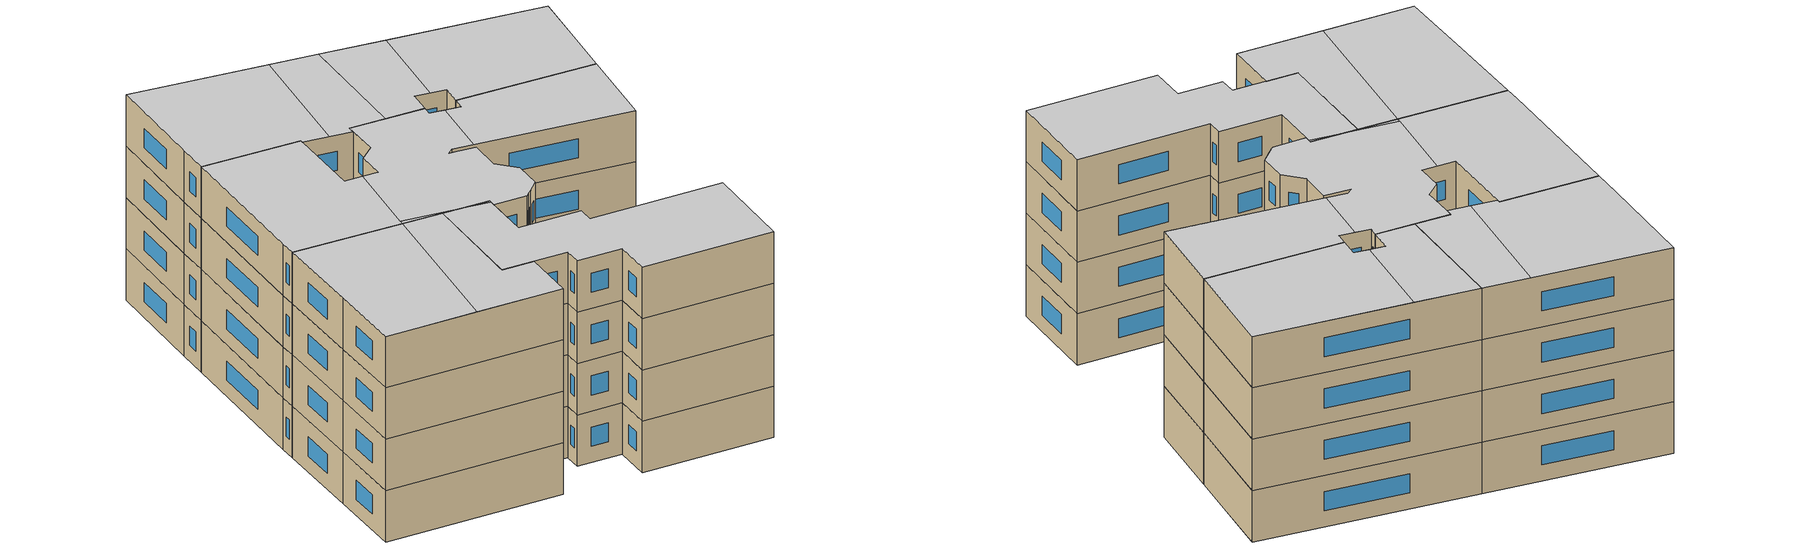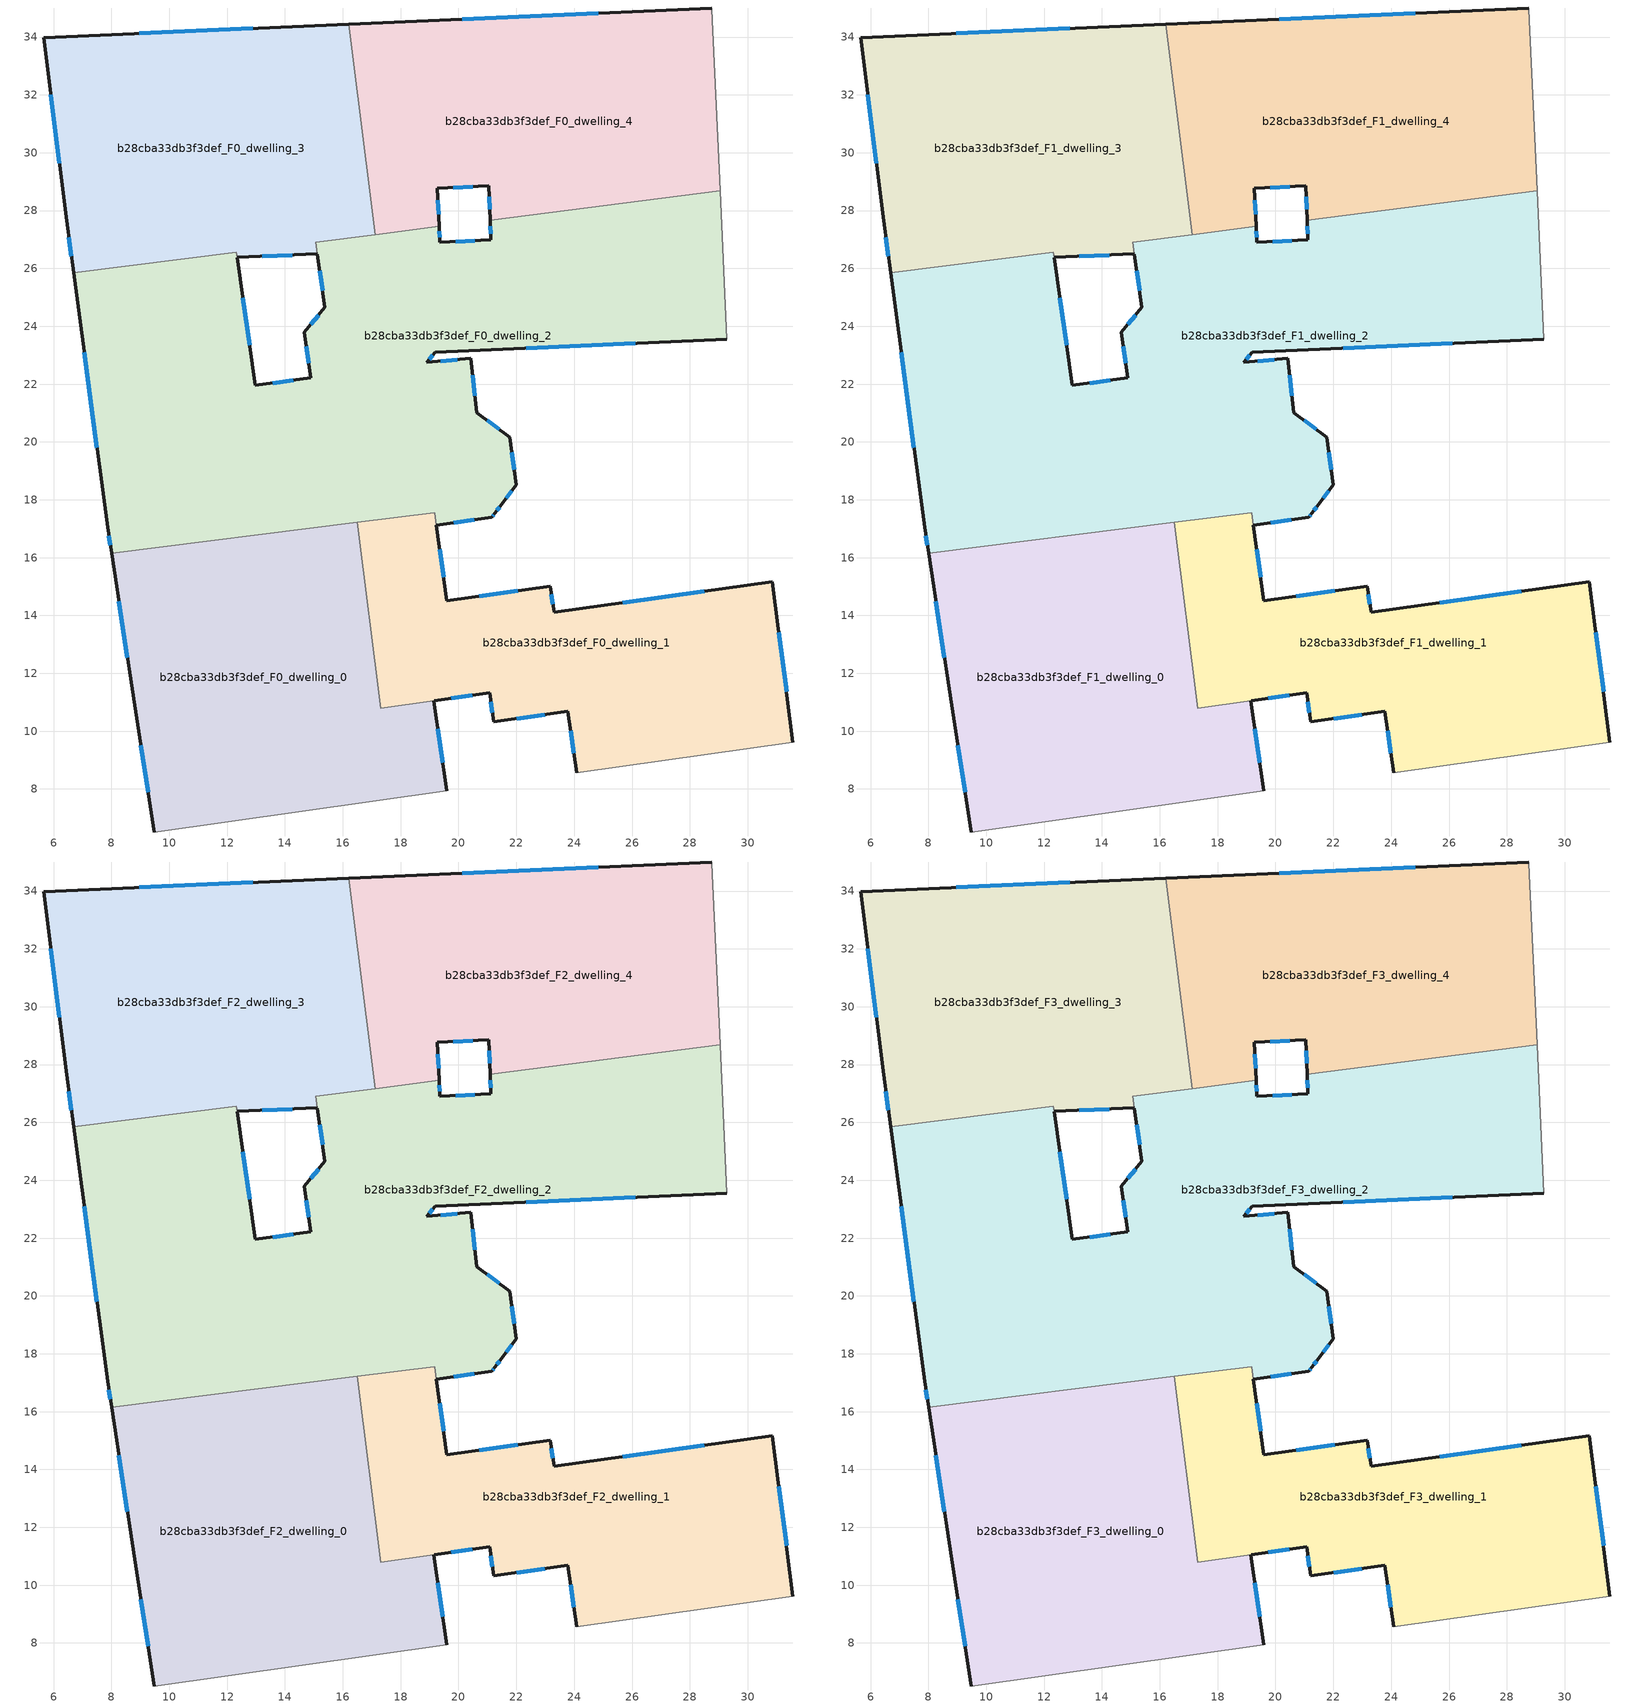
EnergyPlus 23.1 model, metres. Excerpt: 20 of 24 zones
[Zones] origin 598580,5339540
b28cba33db3f3def_F0_dwelling_0
 floor ground (EU_floor_Construction): 16.5,17.22 17.31,10.79 19.15,11.05 19.59,7.94 9.48,6.51 8.81,10.89 8.01,16.14 z0
 wall outside (EU_wall_Construction): 8.01,16.14 8.81,10.89 9.48,6.51 / 19.59,7.94 19.15,11.05 z0:3
 wall adiabatic (EU_wall_Construction): 9.48,6.51 19.59,7.94 z0:3
 wall to b28cba33db3f3def_F0_dwelling_1 (EU_wall_Construction): 19.15,11.05 17.31,10.79 16.5,17.22 z0:3
 wall to b28cba33db3f3def_F0_dwelling_2 (EU_wall_Construction): 16.5,17.22 8.01,16.14 z0:3
 window (EU_Window_Construction): 9.02,9.52 9.27,7.89 / 8.26,14.5 8.55,12.54 / 19.45,8.91 19.29,10.08 z0.94:2.06
b28cba33db3f3def_F0_dwelling_1
 floor ground (EU_floor_Construction): 30.86,15.16 31.56,9.62 24.08,8.57 23.79,10.68 21.21,10.32 21.07,11.32 17.31,10.79 16.5,17.22 19.17,17.55 19.6,14.51 23.17,15.01 23.31,14.1 z0
 wall outside (EU_wall_Construction): 19.16,11.05 21.07,11.32 21.21,10.32 23.79,10.68 24.08,8.57 / 31.56,9.62 30.86,15.16 23.31,14.1 23.17,15.01 19.6,14.51 19.24,17.12 z0:3
 wall adiabatic (EU_wall_Construction): 24.08,8.57 31.56,9.62 z0:3
 wall to b28cba33db3f3def_F0_dwelling_2 (EU_wall_Construction): 19.23,17.12 19.18,17.55 / 19.17,17.55 16.5,17.22 z0:3
 window (EU_Window_Construction): 23.88,10.02 23.99,9.23 / 22.02,10.43 22.98,10.57 / 21.12,11.01 21.17,10.63 / 19.76,11.14 20.47,11.24 / 19.49,15.33 19.35,16.3 / 22.05,14.85 20.72,14.67 / 23.26,14.39 23.21,14.73 / 28.49,14.83 25.67,14.44 / 31.34,11.36 31.08,13.43 z0.94:2.06
b28cba33db3f3def_F0_dwelling_2
 floor ground (EU_floor_Construction): 29.04,28.68 29.27,23.54 19.19,23.11 18.91,22.75 20.42,22.89 20.64,21.01 21.77,20.17 22,18.52 21.49,17.85 21.25,17.53 21.15,17.39 19.24,17.12 19.18,17.55 8.01,16.14 7.87,17.04 6.69,25.86 12.31,26.57 12.34,26.38 12.97,21.95 14.89,22.22 14.67,23.8 15.38,24.65 15.06,26.91 19.33,27.45 19.35,26.9 21.12,26.98 21.09,27.67 z0
 wall outside (EU_wall_Construction): 6.69,25.86 7.87,17.04 8.01,16.14 / 15.12,26.49 15.38,24.65 14.67,23.8 14.89,22.22 12.97,21.95 12.35,26.38 / 21.09,27.67 21.12,26.98 19.35,26.9 19.33,27.45 / 19.24,17.12 21.15,17.39 21.25,17.53 21.49,17.85 22,18.52 21.77,20.17 20.64,21.01 20.42,22.89 18.91,22.75 19.19,23.11 29.27,23.54 z0:3
 wall to b28cba33db3f3def_F0_dwelling_3 (EU_wall_Construction): 12.34,26.38 12.32,26.57 / 15.06,26.91 15.12,26.5 / 12.31,26.57 6.69,25.86 / 17.12,27.17 15.07,26.91 z0:3
 wall to b28cba33db3f3def_F0_dwelling_4 (EU_wall_Construction): 29.04,28.68 21.09,27.67 / 19.33,27.45 17.12,27.17 z0:3
 wall adiabatic (EU_wall_Construction): 29.27,23.54 29.04,28.68 z0:3
 window (EU_Window_Construction): 7.91,16.76 7.96,16.43 / 7.06,23.09 7.5,19.81 / 12.78,23.34 12.54,24.99 / 14.29,22.14 13.57,22.04 / 14.74,23.31 14.82,22.72 / 15.16,24.39 14.89,24.07 / 15.2,25.92 15.3,25.23 / 19.35,27.07 19.34,27.28 / 20.57,26.96 19.91,26.93 / 21.1,27.46 21.11,27.2 / 22.35,23.25 26.11,23.41 / 19,22.87 19.1,23 / 19.95,22.85 19.38,22.8 / 20.57,21.6 20.49,22.3 / 21.42,20.43 20.99,20.75 / 21.93,19.03 21.84,19.65 / 21.65,18.06 21.84,18.31 / 21.33,17.63 21.42,17.75 / 21.18,17.44 21.22,17.49 / 19.84,17.21 20.55,17.31 z0.94:2.06
b28cba33db3f3def_F0_dwelling_3
 floor ground (EU_floor_Construction): 16.2,34.45 17.12,27.17 15.06,26.91 15.12,26.5 12.34,26.38 12.32,26.57 6.69,25.86 6.45,27.65 5.65,33.98 z0
 wall outside (EU_wall_Construction): 16.2,34.45 5.65,33.98 6.45,27.65 6.69,25.86 / 12.34,26.38 15.12,26.5 z0:3
 wall to b28cba33db3f3def_F0_dwelling_4 (EU_wall_Construction): 17.12,27.17 16.2,34.45 z0:3
 window (EU_Window_Construction): 6.53,27.09 6.62,26.42 / 5.9,32 6.2,29.63 / 12.89,34.3 8.96,34.13 / 13.22,26.42 14.25,26.46 z0.94:2.06
b28cba33db3f3def_F0_dwelling_4
 floor ground (EU_floor_Construction): 28.76,35 28.76,34.96 29.04,28.68 21.09,27.67 21.04,28.85 19.27,28.77 19.33,27.45 17.12,27.17 16.2,34.45 z0
 wall outside (EU_wall_Construction): 19.33,27.45 19.27,28.77 21.04,28.85 21.09,27.67 / 28.76,35 16.2,34.45 z0:3
 wall adiabatic (EU_wall_Construction): 29.04,28.68 28.76,34.96 28.76,35 z0:3
 window (EU_Window_Construction): 21.06,28.48 21.08,28.04 / 19.83,28.8 20.49,28.83 / 19.31,27.86 19.29,28.36 / 24.82,34.83 20.14,34.62 z0.94:2.06
b28cba33db3f3def_F1_dwelling_0
 floor to b28cba33db3f3def_F0_dwelling_0 (EU_floor_Construction): 16.5,17.22 17.31,10.79 19.15,11.05 19.59,7.94 9.48,6.51 8.81,10.89 8.01,16.14 z3
 wall outside (EU_wall_Construction): 8.01,16.14 8.81,10.89 9.48,6.51 / 19.59,7.94 19.15,11.05 z3:6
 wall adiabatic (EU_wall_Construction): 9.48,6.51 19.59,7.94 z3:6
 wall to b28cba33db3f3def_F1_dwelling_1 (EU_wall_Construction): 19.15,11.05 17.31,10.79 16.5,17.22 z3:6
 wall to b28cba33db3f3def_F1_dwelling_2 (EU_wall_Construction): 16.5,17.22 8.01,16.14 z3:6
 window (EU_Window_Construction): 9.02,9.52 9.27,7.89 / 8.26,14.5 8.55,12.54 / 19.45,8.91 19.29,10.08 z3.94:5.06
b28cba33db3f3def_F1_dwelling_1
 floor to b28cba33db3f3def_F0_dwelling_1 (EU_floor_Construction): 30.86,15.16 31.56,9.62 24.08,8.57 23.79,10.68 21.21,10.32 21.07,11.32 17.31,10.79 16.5,17.22 19.18,17.55 19.6,14.51 23.17,15.01 23.31,14.1 z3
 wall outside (EU_wall_Construction): 19.16,11.05 21.07,11.32 21.21,10.32 23.79,10.68 24.08,8.57 / 31.56,9.62 30.86,15.16 23.31,14.1 23.17,15.01 19.6,14.51 19.24,17.12 z3:6
 wall adiabatic (EU_wall_Construction): 24.08,8.57 31.56,9.62 z3:6
 wall to b28cba33db3f3def_F1_dwelling_2 (EU_wall_Construction): 19.23,17.12 19.18,17.55 / 19.17,17.55 16.5,17.22 z3:6
 window (EU_Window_Construction): 23.88,10.02 23.99,9.23 / 22.02,10.43 22.98,10.57 / 21.12,11.01 21.17,10.63 / 19.76,11.14 20.47,11.24 / 19.49,15.33 19.35,16.3 / 22.05,14.85 20.72,14.67 / 23.26,14.39 23.21,14.73 / 28.49,14.83 25.67,14.44 / 31.34,11.36 31.08,13.43 z3.94:5.06
b28cba33db3f3def_F1_dwelling_2
 floor to b28cba33db3f3def_F0_dwelling_2 (EU_floor_Construction): 29.04,28.68 29.27,23.54 19.19,23.11 18.91,22.75 20.42,22.89 20.64,21.01 21.77,20.17 22,18.52 21.49,17.85 21.25,17.53 21.15,17.39 19.24,17.12 19.18,17.55 8.01,16.14 7.87,17.04 6.69,25.86 12.31,26.57 12.34,26.38 12.97,21.95 14.89,22.22 14.67,23.8 15.38,24.65 15.06,26.91 19.33,27.45 19.35,26.9 21.12,26.98 21.09,27.67 z3
 wall outside (EU_wall_Construction): 6.69,25.86 7.87,17.04 8.01,16.14 / 15.12,26.49 15.38,24.65 14.67,23.8 14.89,22.22 12.97,21.95 12.35,26.38 / 21.09,27.67 21.12,26.98 19.35,26.9 19.33,27.45 / 19.24,17.12 21.15,17.39 21.25,17.53 21.49,17.85 22,18.52 21.77,20.17 20.64,21.01 20.42,22.89 18.91,22.75 19.19,23.11 29.27,23.54 z3:6
 wall to b28cba33db3f3def_F1_dwelling_3 (EU_wall_Construction): 12.34,26.38 12.32,26.57 / 15.06,26.91 15.12,26.5 / 12.31,26.57 6.69,25.86 / 17.12,27.17 15.07,26.91 z3:6
 wall to b28cba33db3f3def_F1_dwelling_4 (EU_wall_Construction): 29.04,28.68 21.09,27.67 / 19.33,27.45 17.12,27.17 z3:6
 wall adiabatic (EU_wall_Construction): 29.27,23.54 29.04,28.68 z3:6
 window (EU_Window_Construction): 7.91,16.76 7.96,16.43 / 7.06,23.09 7.5,19.81 / 12.78,23.34 12.54,24.99 / 14.29,22.14 13.57,22.04 / 14.74,23.31 14.82,22.72 / 15.16,24.39 14.89,24.07 / 15.2,25.92 15.3,25.23 / 19.35,27.07 19.34,27.28 / 20.57,26.96 19.91,26.93 / 21.1,27.46 21.11,27.2 / 22.35,23.25 26.11,23.41 / 19,22.87 19.1,23 / 19.95,22.85 19.38,22.8 / 20.57,21.6 20.49,22.3 / 21.42,20.43 20.99,20.75 / 21.93,19.03 21.84,19.65 / 21.65,18.06 21.84,18.31 / 21.33,17.63 21.42,17.75 / 21.18,17.44 21.22,17.49 / 19.84,17.21 20.55,17.31 z3.94:5.06
b28cba33db3f3def_F1_dwelling_3
 floor to b28cba33db3f3def_F0_dwelling_3 (EU_floor_Construction): 16.2,34.45 17.12,27.17 15.06,26.91 15.12,26.5 12.34,26.38 12.32,26.57 6.69,25.86 6.45,27.65 5.65,33.98 z3
 wall outside (EU_wall_Construction): 16.2,34.45 5.65,33.98 6.45,27.65 6.69,25.86 / 12.34,26.38 15.12,26.5 z3:6
 wall to b28cba33db3f3def_F1_dwelling_4 (EU_wall_Construction): 17.12,27.17 16.2,34.45 z3:6
 window (EU_Window_Construction): 6.53,27.09 6.62,26.42 / 5.9,32 6.2,29.63 / 12.89,34.3 8.96,34.13 / 13.22,26.42 14.25,26.46 z3.94:5.06
b28cba33db3f3def_F1_dwelling_4
 floor to b28cba33db3f3def_F0_dwelling_4 (EU_floor_Construction): 28.76,35 28.76,34.96 29.04,28.68 21.09,27.67 21.04,28.85 19.27,28.77 19.33,27.45 17.12,27.17 16.2,34.45 z3
 wall outside (EU_wall_Construction): 19.33,27.45 19.27,28.77 21.04,28.85 21.09,27.67 / 28.76,35 16.2,34.45 z3:6
 wall adiabatic (EU_wall_Construction): 29.04,28.68 28.76,34.96 28.76,35 z3:6
 window (EU_Window_Construction): 21.06,28.48 21.08,28.04 / 19.83,28.8 20.49,28.83 / 19.31,27.86 19.29,28.36 / 24.82,34.83 20.14,34.62 z3.94:5.06
b28cba33db3f3def_F2_dwelling_0
 floor to b28cba33db3f3def_F1_dwelling_0 (EU_floor_Construction): 16.5,17.22 17.31,10.79 19.15,11.05 19.59,7.94 9.48,6.51 8.81,10.89 8.01,16.14 z6
 wall outside (EU_wall_Construction): 8.01,16.14 8.81,10.89 9.48,6.51 / 19.59,7.94 19.15,11.05 z6:9
 wall adiabatic (EU_wall_Construction): 9.48,6.51 19.59,7.94 z6:9
 wall to b28cba33db3f3def_F2_dwelling_1 (EU_wall_Construction): 19.15,11.05 17.31,10.79 16.5,17.22 z6:9
 wall to b28cba33db3f3def_F2_dwelling_2 (EU_wall_Construction): 16.5,17.22 8.01,16.14 z6:9
 window (EU_Window_Construction): 9.02,9.52 9.27,7.89 / 8.26,14.5 8.55,12.54 / 19.45,8.91 19.29,10.08 z6.94:8.06
b28cba33db3f3def_F2_dwelling_1
 floor to b28cba33db3f3def_F1_dwelling_1 (EU_floor_Construction): 30.86,15.16 31.56,9.62 24.08,8.57 23.79,10.68 21.21,10.32 21.07,11.32 17.31,10.79 16.5,17.22 19.18,17.55 19.6,14.51 23.17,15.01 23.31,14.1 z6
 wall outside (EU_wall_Construction): 19.16,11.05 21.07,11.32 21.21,10.32 23.79,10.68 24.08,8.57 / 31.56,9.62 30.86,15.16 23.31,14.1 23.17,15.01 19.6,14.51 19.24,17.12 z6:9
 wall adiabatic (EU_wall_Construction): 24.08,8.57 31.56,9.62 z6:9
 wall to b28cba33db3f3def_F2_dwelling_2 (EU_wall_Construction): 19.23,17.12 19.18,17.55 / 19.17,17.55 16.5,17.22 z6:9
 window (EU_Window_Construction): 23.88,10.02 23.99,9.23 / 22.02,10.43 22.98,10.57 / 21.12,11.01 21.17,10.63 / 19.76,11.14 20.47,11.24 / 19.49,15.33 19.35,16.3 / 22.05,14.85 20.72,14.67 / 23.26,14.39 23.21,14.73 / 28.49,14.83 25.67,14.44 / 31.34,11.36 31.08,13.43 z6.94:8.06
b28cba33db3f3def_F2_dwelling_2
 floor to b28cba33db3f3def_F1_dwelling_2 (EU_floor_Construction): 29.04,28.68 29.27,23.54 19.19,23.11 18.91,22.75 20.42,22.89 20.64,21.01 21.77,20.17 22,18.52 21.49,17.85 21.25,17.53 21.15,17.39 19.24,17.12 19.18,17.55 8.01,16.14 7.87,17.04 6.69,25.86 12.31,26.57 12.34,26.38 12.97,21.95 14.89,22.22 14.67,23.8 15.38,24.65 15.06,26.91 19.33,27.45 19.35,26.9 21.12,26.98 21.09,27.67 z6
 wall outside (EU_wall_Construction): 6.69,25.86 7.87,17.04 8.01,16.14 / 15.12,26.49 15.38,24.65 14.67,23.8 14.89,22.22 12.97,21.95 12.35,26.38 / 21.09,27.67 21.12,26.98 19.35,26.9 19.33,27.45 / 19.24,17.12 21.15,17.39 21.25,17.53 21.49,17.85 22,18.52 21.77,20.17 20.64,21.01 20.42,22.89 18.91,22.75 19.19,23.11 29.27,23.54 z6:9
 wall to b28cba33db3f3def_F2_dwelling_3 (EU_wall_Construction): 12.34,26.38 12.32,26.57 / 15.06,26.91 15.12,26.5 / 12.31,26.57 6.69,25.86 / 17.12,27.17 15.07,26.91 z6:9
 wall to b28cba33db3f3def_F2_dwelling_4 (EU_wall_Construction): 29.04,28.68 21.09,27.67 / 19.33,27.45 17.12,27.17 z6:9
 wall adiabatic (EU_wall_Construction): 29.27,23.54 29.04,28.68 z6:9
 window (EU_Window_Construction): 7.91,16.76 7.96,16.43 / 7.06,23.09 7.5,19.81 / 12.78,23.34 12.54,24.99 / 14.29,22.14 13.57,22.04 / 14.74,23.31 14.82,22.72 / 15.16,24.39 14.89,24.07 / 15.2,25.92 15.3,25.23 / 19.35,27.07 19.34,27.28 / 20.57,26.96 19.91,26.93 / 21.1,27.46 21.11,27.2 / 22.35,23.25 26.11,23.41 / 19,22.87 19.1,23 / 19.95,22.85 19.38,22.8 / 20.57,21.6 20.49,22.3 / 21.42,20.43 20.99,20.75 / 21.93,19.03 21.84,19.65 / 21.65,18.06 21.84,18.31 / 21.33,17.63 21.42,17.75 / 21.18,17.44 21.22,17.49 / 19.84,17.21 20.55,17.31 z6.94:8.06
b28cba33db3f3def_F2_dwelling_3
 floor to b28cba33db3f3def_F1_dwelling_3 (EU_floor_Construction): 16.2,34.45 17.12,27.17 15.06,26.91 15.12,26.5 12.34,26.38 12.32,26.57 6.69,25.86 6.45,27.65 5.65,33.98 z6
 wall outside (EU_wall_Construction): 16.2,34.45 5.65,33.98 6.45,27.65 6.69,25.86 / 12.34,26.38 15.12,26.5 z6:9
 wall to b28cba33db3f3def_F2_dwelling_4 (EU_wall_Construction): 17.12,27.17 16.2,34.45 z6:9
 window (EU_Window_Construction): 6.53,27.09 6.62,26.42 / 5.9,32 6.2,29.63 / 12.89,34.3 8.96,34.13 / 13.22,26.42 14.25,26.46 z6.94:8.06
b28cba33db3f3def_F2_dwelling_4
 floor to b28cba33db3f3def_F1_dwelling_4 (EU_floor_Construction): 28.76,35 28.76,34.96 29.04,28.68 21.09,27.67 21.04,28.85 19.27,28.77 19.33,27.45 17.12,27.17 16.2,34.45 z6
 wall outside (EU_wall_Construction): 19.33,27.45 19.27,28.77 21.04,28.85 21.09,27.67 / 28.76,35 16.2,34.45 z6:9
 wall adiabatic (EU_wall_Construction): 29.04,28.68 28.76,34.96 28.76,35 z6:9
 window (EU_Window_Construction): 21.06,28.48 21.08,28.04 / 19.83,28.8 20.49,28.83 / 19.31,27.86 19.29,28.36 / 24.82,34.83 20.14,34.62 z6.94:8.06
b28cba33db3f3def_F3_dwelling_0
 floor to b28cba33db3f3def_F2_dwelling_0 (EU_floor_Construction): 16.5,17.22 17.31,10.79 19.15,11.05 19.59,7.94 9.48,6.51 8.81,10.89 8.01,16.14 z9
 wall outside (EU_wall_Construction): 8.01,16.14 8.81,10.89 9.48,6.51 / 19.59,7.94 19.15,11.05 z9:12
 wall adiabatic (EU_wall_Construction): 9.48,6.51 19.59,7.94 z9:12
 wall to b28cba33db3f3def_F3_dwelling_1 (EU_wall_Construction): 19.15,11.05 17.31,10.79 16.5,17.22 z9:12
 wall to b28cba33db3f3def_F3_dwelling_2 (EU_wall_Construction): 16.5,17.22 8.01,16.14 z9:12
 window (EU_Window_Construction): 9.02,9.52 9.27,7.89 / 8.26,14.5 8.55,12.54 / 19.45,8.91 19.29,10.08 z9.94:11.06
 ceiling to b28cba33db3f3def_F4_dwelling_0 (EU_floor_Construction): 14.66,7.24 14.24,16.93 8.01,16.14 8.81,10.89 9.48,6.51 z12
 ceiling to b28cba33db3f3def_F4_dwelling_2 (EU_floor_Construction): 19.59,7.94 19.15,11.05 17.31,10.79 16.5,17.22 14.24,16.93 14.66,7.24 z12
b28cba33db3f3def_F3_dwelling_1
 floor to b28cba33db3f3def_F2_dwelling_1 (EU_floor_Construction): 30.86,15.16 31.56,9.62 24.08,8.57 23.79,10.68 21.21,10.32 21.07,11.32 17.31,10.79 16.5,17.22 19.18,17.55 19.6,14.51 23.17,15.01 23.31,14.1 z9
 wall outside (EU_wall_Construction): 19.16,11.05 21.07,11.32 21.21,10.32 23.79,10.68 24.08,8.57 / 31.56,9.62 30.86,15.16 23.31,14.1 23.17,15.01 19.6,14.51 19.24,17.12 z9:12
 wall adiabatic (EU_wall_Construction): 24.08,8.57 31.56,9.62 z9:12
 wall to b28cba33db3f3def_F3_dwelling_2 (EU_wall_Construction): 19.23,17.12 19.18,17.55 / 19.17,17.55 16.5,17.22 z9:12
 window (EU_Window_Construction): 23.88,10.02 23.99,9.23 / 22.02,10.43 22.98,10.57 / 21.12,11.01 21.17,10.63 / 19.76,11.14 20.47,11.24 / 19.49,15.33 19.35,16.3 / 22.05,14.85 20.72,14.67 / 23.26,14.39 23.21,14.73 / 28.49,14.83 25.67,14.44 / 31.34,11.36 31.08,13.43 z9.94:11.06
 ceiling to b28cba33db3f3def_F4_dwelling_2 (EU_floor_Construction): 31.56,9.62 30.86,15.16 23.31,14.1 23.17,15.01 19.6,14.51 19.19,17.42 17.47,17.34 16.5,17.22 17.31,10.79 21.07,11.32 21.21,10.32 23.79,10.68 24.08,8.57 z12
 ceiling to b28cba33db3f3def_F4_dwelling_1 (EU_floor_Construction): 19.23,17.12 19.18,17.55 17.47,17.34 19.19,17.42 z12
b28cba33db3f3def_F3_dwelling_2
 floor to b28cba33db3f3def_F2_dwelling_2 (EU_floor_Construction): 29.04,28.68 29.27,23.54 19.19,23.11 18.91,22.75 20.42,22.89 20.64,21.01 21.77,20.17 22,18.52 21.49,17.85 21.25,17.53 21.15,17.39 19.24,17.12 19.18,17.55 8.01,16.14 7.87,17.04 6.69,25.86 12.31,26.57 12.34,26.38 12.97,21.95 14.89,22.22 14.67,23.8 15.38,24.65 15.06,26.91 19.33,27.45 19.35,26.9 21.12,26.98 21.09,27.67 z9
 wall outside (EU_wall_Construction): 6.69,25.86 7.87,17.04 8.01,16.14 / 15.12,26.49 15.38,24.65 14.67,23.8 14.89,22.22 12.97,21.95 12.35,26.38 / 21.09,27.67 21.12,26.98 19.35,26.9 19.33,27.45 / 19.24,17.12 21.15,17.39 21.25,17.53 21.49,17.85 22,18.52 21.77,20.17 20.64,21.01 20.42,22.89 18.91,22.75 19.19,23.11 29.27,23.54 z9:12
 wall to b28cba33db3f3def_F3_dwelling_3 (EU_wall_Construction): 12.34,26.38 12.32,26.57 / 15.06,26.91 15.12,26.5 / 12.31,26.57 6.69,25.86 / 17.12,27.17 15.07,26.91 z9:12
 wall to b28cba33db3f3def_F3_dwelling_4 (EU_wall_Construction): 29.04,28.68 21.09,27.67 / 19.33,27.45 17.12,27.17 z9:12
 wall adiabatic (EU_wall_Construction): 29.27,23.54 29.04,28.68 z9:12
 window (EU_Window_Construction): 7.91,16.76 7.96,16.43 / 7.06,23.09 7.5,19.81 / 12.78,23.34 12.54,24.99 / 14.29,22.14 13.57,22.04 / 14.74,23.31 14.82,22.72 / 15.16,24.39 14.89,24.07 / 15.2,25.92 15.3,25.23 / 19.35,27.07 19.34,27.28 / 20.57,26.96 19.91,26.93 / 21.1,27.46 21.11,27.2 / 22.35,23.25 26.11,23.41 / 19,22.87 19.1,23 / 19.95,22.85 19.38,22.8 / 20.57,21.6 20.49,22.3 / 21.42,20.43 20.99,20.75 / 21.93,19.03 21.84,19.65 / 21.65,18.06 21.84,18.31 / 21.33,17.63 21.42,17.75 / 21.18,17.44 21.22,17.49 / 19.84,17.21 20.55,17.31 z9.94:11.06
 ceiling to b28cba33db3f3def_F4_dwelling_1 (EU_floor_Construction): 21.23,17.5 22,18.52 21.77,20.17 20.64,21.01 20.42,22.89 18.91,22.75 19.19,23.11 20.4,23.16 20.24,26.94 19.35,26.9 19.33,27.45 15.07,26.91 15.38,24.65 14.67,23.8 14.89,22.22 14.01,22.1 14.23,17.2 17.47,17.34 19.18,17.55 19.24,17.12 21.15,17.39 z12
 ceiling to b28cba33db3f3def_F4_dwelling_3 (EU_floor_Construction): 29.27,23.54 29.04,28.68 21.09,27.67 21.12,26.98 20.24,26.94 20.4,23.16 z12
 ceiling to b28cba33db3f3def_F4_dwelling_0 (EU_floor_Construction): 14.24,16.93 14.01,22.1 12.97,21.95 12.34,26.38 12.32,26.57 6.69,25.86 7.87,17.04 8.01,16.14 z12
 ceiling to b28cba33db3f3def_F4_dwelling_2 (EU_floor_Construction): 17.46,17.34 14.23,17.2 14.24,16.93 z12
b28cba33db3f3def_F3_dwelling_3
 floor to b28cba33db3f3def_F2_dwelling_3 (EU_floor_Construction): 16.2,34.45 17.12,27.17 15.06,26.91 15.12,26.5 12.34,26.38 12.32,26.57 6.69,25.86 6.45,27.65 5.65,33.98 z9
 wall outside (EU_wall_Construction): 16.2,34.45 5.65,33.98 6.45,27.65 6.69,25.86 / 12.34,26.38 15.12,26.5 z9:12
 wall to b28cba33db3f3def_F3_dwelling_4 (EU_wall_Construction): 17.12,27.17 16.2,34.45 z9:12
 window (EU_Window_Construction): 6.53,27.09 6.62,26.42 / 5.9,32 6.2,29.63 / 12.89,34.3 8.96,34.13 / 13.22,26.42 14.25,26.46 z9.94:11.06
 ceiling to b28cba33db3f3def_F4_dwelling_0 (EU_floor_Construction): 13.82,26.44 13.48,34.33 5.65,33.98 6.45,27.65 6.69,25.86 12.32,26.57 12.34,26.38 z12
 ceiling to b28cba33db3f3def_F4_dwelling_1 (EU_floor_Construction): 17.12,27.17 16.2,34.45 13.48,34.33 13.82,26.44 15.12,26.5 15.07,26.91 z12
b28cba33db3f3def_F3_dwelling_4
 floor to b28cba33db3f3def_F2_dwelling_4 (EU_floor_Construction): 28.76,35 28.76,34.96 29.04,28.68 21.09,27.67 21.04,28.85 19.27,28.77 19.33,27.45 17.12,27.17 16.2,34.45 z9
 wall outside (EU_wall_Construction): 19.33,27.45 19.27,28.77 21.04,28.85 21.09,27.67 / 28.76,35 16.2,34.45 z9:12
 wall adiabatic (EU_wall_Construction): 29.04,28.68 28.76,34.96 28.76,35 z9:12
 window (EU_Window_Construction): 21.06,28.48 21.08,28.04 / 19.83,28.8 20.49,28.83 / 19.31,27.86 19.29,28.36 / 24.82,34.83 20.14,34.62 z9.94:11.06
 ceiling to b28cba33db3f3def_F4_dwelling_3 (EU_floor_Construction): 29.04,28.68 28.76,34.96 28.76,35 19.9,34.61 20.16,28.81 21.04,28.85 21.09,27.67 z12
 ceiling to b28cba33db3f3def_F4_dwelling_1 (EU_floor_Construction): 19.33,27.45 19.27,28.77 20.16,28.81 19.9,34.61 16.2,34.45 17.12,27.17 z12
[Building]
EU S2 Campaign: North Axis=0; Terrain=City; Solar Distribution=FullExterior
[Site:Location]
Vienna: Latitude=48; Longitude=16.5; Time Zone=1; Elevation=183
[SizingPeriod:WeatherFileDays]
AnnualSizingPeriod: Begin Month=1; Begin Day of Month=1; End Month=12; End Day of Month=31; Day of Week for Start Day=Monday; Use Weather File Daylight Saving Period=No; Use Weather File Rain and Snow Indicators=No
[MATERIAL]
EU_InternalMass_Material: Roughness=MediumRough; Thickness=0.1; Conductivity=1; Density=1800; Specific Heat=900; Thermal Absorptance=0.9; Solar Absorptance=0.7; Visible Absorptance=0.7
[MATERIAL:NOMASS] Roughness=MediumRough; Thermal Absorptance=0.9; Solar Absorptance=0.7; Visible Absorptance=0.7
Name | Thermal Resistance
EU_wall_NoMass | 0.914258
EU_floor_NoMass | 1.09711
[WINDOWMATERIAL:SIMPLEGLAZINGSYSTEM]
EU_Window_SimpleGlazing: UFactor=2.09642; Solar Heat Gain Coefficient=0.65; Visible Transmittance=0.65
[CONSTRUCTION]
EU_wall_Construction: EU_wall_NoMass
EU_floor_Construction: EU_floor_NoMass
EU_Window_Construction: EU_Window_SimpleGlazing
EU_InternalMass_Construction: EU_InternalMass_Material
[ZONE] Type=1; Multiplier=1; Ceiling Height=autocalculate; Floor Area=autocalculate; Part of Total Floor Area=Yes
Name | Volume
b28cba33db3f3def_F0_dwelling_0; b28cba33db3f3def_F1_dwelling_0; b28cba33db3f3def_F2_dwelling_0; b28cba33db3f3def_F3_dwelling_0 | 262.781
b28cba33db3f3def_F0_dwelling_1 | 224.629
b28cba33db3f3def_F1_dwelling_1; b28cba33db3f3def_F2_dwelling_1; b28cba33db3f3def_F3_dwelling_1 | 224.654
b28cba33db3f3def_F0_dwelling_2; b28cba33db3f3def_F1_dwelling_2; b28cba33db3f3def_F2_dwelling_2; b28cba33db3f3def_F3_dwelling_2 | 490.333
b28cba33db3f3def_F0_dwelling_3; b28cba33db3f3def_F1_dwelling_3; b28cba33db3f3def_F2_dwelling_3; b28cba33db3f3def_F3_dwelling_3 | 247.553
b28cba33db3f3def_F0_dwelling_4; b28cba33db3f3def_F1_dwelling_4; b28cba33db3f3def_F2_dwelling_4; b28cba33db3f3def_F3_dwelling_4 | 245.06
[INTERNALMASS] Construction=EU_InternalMass_Construction
Name | Zone or ZoneList | Surface Area
b28cba33db3f3def_F0_dwelling_0_EU_InternalMass | b28cba33db3f3def_F0_dwelling_0 | 87.5953
b28cba33db3f3def_F0_dwelling_1_EU_InternalMass | b28cba33db3f3def_F0_dwelling_1 | 74.8846
b28cba33db3f3def_F0_dwelling_2_EU_InternalMass | b28cba33db3f3def_F0_dwelling_2 | 163.446
b28cba33db3f3def_F0_dwelling_3_EU_InternalMass | b28cba33db3f3def_F0_dwelling_3 | 82.5178
b28cba33db3f3def_F0_dwelling_4_EU_InternalMass | b28cba33db3f3def_F0_dwelling_4 | 81.6867
b28cba33db3f3def_F1_dwelling_0_EU_InternalMass | b28cba33db3f3def_F1_dwelling_0 | 87.5953
b28cba33db3f3def_F1_dwelling_1_EU_InternalMass | b28cba33db3f3def_F1_dwelling_1 | 74.8846
b28cba33db3f3def_F1_dwelling_2_EU_InternalMass | b28cba33db3f3def_F1_dwelling_2 | 163.446
b28cba33db3f3def_F1_dwelling_3_EU_InternalMass | b28cba33db3f3def_F1_dwelling_3 | 82.5178
b28cba33db3f3def_F1_dwelling_4_EU_InternalMass | b28cba33db3f3def_F1_dwelling_4 | 81.6867
b28cba33db3f3def_F2_dwelling_0_EU_InternalMass | b28cba33db3f3def_F2_dwelling_0 | 87.5953
b28cba33db3f3def_F2_dwelling_1_EU_InternalMass | b28cba33db3f3def_F2_dwelling_1 | 74.8846
b28cba33db3f3def_F2_dwelling_2_EU_InternalMass | b28cba33db3f3def_F2_dwelling_2 | 163.446
b28cba33db3f3def_F2_dwelling_3_EU_InternalMass | b28cba33db3f3def_F2_dwelling_3 | 82.5178
b28cba33db3f3def_F2_dwelling_4_EU_InternalMass | b28cba33db3f3def_F2_dwelling_4 | 81.6867
b28cba33db3f3def_F3_dwelling_0_EU_InternalMass | b28cba33db3f3def_F3_dwelling_0 | 87.5953
b28cba33db3f3def_F3_dwelling_1_EU_InternalMass | b28cba33db3f3def_F3_dwelling_1 | 74.8846
b28cba33db3f3def_F3_dwelling_2_EU_InternalMass | b28cba33db3f3def_F3_dwelling_2 | 163.446
b28cba33db3f3def_F3_dwelling_3_EU_InternalMass | b28cba33db3f3def_F3_dwelling_3 | 82.5178
b28cba33db3f3def_F3_dwelling_4_EU_InternalMass | b28cba33db3f3def_F3_dwelling_4 | 81.6867
[OTHEREQUIPMENT] Fuel Type=Electricity; Design Level Calculation Method=Watts/Area; Power per Zone Floor Area=1; Fraction Latent=0; Fraction Radiant=0; Fraction Lost=0; Carbon Dioxide Generation Rate=0; EndUse Subcategory=EU_Step8_InternalGains
Name | Zone or ZoneList or Space or SpaceList | Schedule
EU_Step8_InternalGain_b28cba33db3f3def_F0_dwelling_0_f000 | b28cba33db3f3def_F0_dwelling_0 | EU_Step8_GainSchedule_b28cba33db3f3def_F0_dwelling_0_f000
EU_Step8_InternalGain_b28cba33db3f3def_F0_dwelling_1_f000 | b28cba33db3f3def_F0_dwelling_1 | EU_Step8_GainSchedule_b28cba33db3f3def_F0_dwelling_1_f000
EU_Step8_InternalGain_b28cba33db3f3def_F0_dwelling_2_f000 | b28cba33db3f3def_F0_dwelling_2 | EU_Step8_GainSchedule_b28cba33db3f3def_F0_dwelling_2_f000
EU_Step8_InternalGain_b28cba33db3f3def_F0_dwelling_3_f000 | b28cba33db3f3def_F0_dwelling_3 | EU_Step8_GainSchedule_b28cba33db3f3def_F0_dwelling_3_f000
EU_Step8_InternalGain_b28cba33db3f3def_F0_dwelling_4_f000 | b28cba33db3f3def_F0_dwelling_4 | EU_Step8_GainSchedule_b28cba33db3f3def_F0_dwelling_4_f000
EU_Step8_InternalGain_b28cba33db3f3def_F1_dwelling_0_f000 | b28cba33db3f3def_F1_dwelling_0 | EU_Step8_GainSchedule_b28cba33db3f3def_F1_dwelling_0_f000
EU_Step8_InternalGain_b28cba33db3f3def_F1_dwelling_1_f000 | b28cba33db3f3def_F1_dwelling_1 | EU_Step8_GainSchedule_b28cba33db3f3def_F1_dwelling_1_f000
EU_Step8_InternalGain_b28cba33db3f3def_F1_dwelling_2_f000 | b28cba33db3f3def_F1_dwelling_2 | EU_Step8_GainSchedule_b28cba33db3f3def_F1_dwelling_2_f000
EU_Step8_InternalGain_b28cba33db3f3def_F1_dwelling_3_f000 | b28cba33db3f3def_F1_dwelling_3 | EU_Step8_GainSchedule_b28cba33db3f3def_F1_dwelling_3_f000
EU_Step8_InternalGain_b28cba33db3f3def_F1_dwelling_4_f000 | b28cba33db3f3def_F1_dwelling_4 | EU_Step8_GainSchedule_b28cba33db3f3def_F1_dwelling_4_f000
EU_Step8_InternalGain_b28cba33db3f3def_F2_dwelling_0_f000 | b28cba33db3f3def_F2_dwelling_0 | EU_Step8_GainSchedule_b28cba33db3f3def_F2_dwelling_0_f000
EU_Step8_InternalGain_b28cba33db3f3def_F2_dwelling_1_f000 | b28cba33db3f3def_F2_dwelling_1 | EU_Step8_GainSchedule_b28cba33db3f3def_F2_dwelling_1_f000
EU_Step8_InternalGain_b28cba33db3f3def_F2_dwelling_2_f000 | b28cba33db3f3def_F2_dwelling_2 | EU_Step8_GainSchedule_b28cba33db3f3def_F2_dwelling_2_f000
EU_Step8_InternalGain_b28cba33db3f3def_F2_dwelling_3_f000 | b28cba33db3f3def_F2_dwelling_3 | EU_Step8_GainSchedule_b28cba33db3f3def_F2_dwelling_3_f000
EU_Step8_InternalGain_b28cba33db3f3def_F2_dwelling_4_f000 | b28cba33db3f3def_F2_dwelling_4 | EU_Step8_GainSchedule_b28cba33db3f3def_F2_dwelling_4_f000
EU_Step8_InternalGain_b28cba33db3f3def_F3_dwelling_0_f000 | b28cba33db3f3def_F3_dwelling_0 | EU_Step8_GainSchedule_b28cba33db3f3def_F3_dwelling_0_f000
EU_Step8_InternalGain_b28cba33db3f3def_F3_dwelling_1_f000 | b28cba33db3f3def_F3_dwelling_1 | EU_Step8_GainSchedule_b28cba33db3f3def_F3_dwelling_1_f000
EU_Step8_InternalGain_b28cba33db3f3def_F3_dwelling_2_f000 | b28cba33db3f3def_F3_dwelling_2 | EU_Step8_GainSchedule_b28cba33db3f3def_F3_dwelling_2_f000
EU_Step8_InternalGain_b28cba33db3f3def_F3_dwelling_3_f000 | b28cba33db3f3def_F3_dwelling_3 | EU_Step8_GainSchedule_b28cba33db3f3def_F3_dwelling_3_f000
EU_Step8_InternalGain_b28cba33db3f3def_F3_dwelling_4_f000 | b28cba33db3f3def_F3_dwelling_4 | EU_Step8_GainSchedule_b28cba33db3f3def_F3_dwelling_4_f000
[ZONEVENTILATION:DESIGNFLOWRATE] Schedule=EU_AlwaysOn; Design Flow Rate Calculation Method=AirChanges/Hour; Air Changes per Hour=0.546891; Ventilation Type=Natural; Fan Pressure Rise=0; Fan Total Efficiency=1; Constant Term Coefficient=1; Temperature Term Coefficient=0; Velocity Term Coefficient=0; Velocity Squared Term Coefficient=0; Minimum Indoor Temperature=-100; Maximum Indoor Temperature=100; Delta Temperature=-100; Minimum Outdoor Temperature=-100; Maximum Outdoor Temperature=100; Maximum Wind Speed=40
Name | Zone or ZoneList or Space or SpaceList
EU_ConstantAir_b28cba33db3f3def_F0_dwelling_0 | b28cba33db3f3def_F0_dwelling_0
EU_ConstantAir_b28cba33db3f3def_F0_dwelling_1 | b28cba33db3f3def_F0_dwelling_1
EU_ConstantAir_b28cba33db3f3def_F0_dwelling_2 | b28cba33db3f3def_F0_dwelling_2
EU_ConstantAir_b28cba33db3f3def_F0_dwelling_3 | b28cba33db3f3def_F0_dwelling_3
EU_ConstantAir_b28cba33db3f3def_F0_dwelling_4 | b28cba33db3f3def_F0_dwelling_4
EU_ConstantAir_b28cba33db3f3def_F1_dwelling_0 | b28cba33db3f3def_F1_dwelling_0
EU_ConstantAir_b28cba33db3f3def_F1_dwelling_1 | b28cba33db3f3def_F1_dwelling_1
EU_ConstantAir_b28cba33db3f3def_F1_dwelling_2 | b28cba33db3f3def_F1_dwelling_2
EU_ConstantAir_b28cba33db3f3def_F1_dwelling_3 | b28cba33db3f3def_F1_dwelling_3
EU_ConstantAir_b28cba33db3f3def_F1_dwelling_4 | b28cba33db3f3def_F1_dwelling_4
EU_ConstantAir_b28cba33db3f3def_F2_dwelling_0 | b28cba33db3f3def_F2_dwelling_0
EU_ConstantAir_b28cba33db3f3def_F2_dwelling_1 | b28cba33db3f3def_F2_dwelling_1
EU_ConstantAir_b28cba33db3f3def_F2_dwelling_2 | b28cba33db3f3def_F2_dwelling_2
EU_ConstantAir_b28cba33db3f3def_F2_dwelling_3 | b28cba33db3f3def_F2_dwelling_3
EU_ConstantAir_b28cba33db3f3def_F2_dwelling_4 | b28cba33db3f3def_F2_dwelling_4
EU_ConstantAir_b28cba33db3f3def_F3_dwelling_0 | b28cba33db3f3def_F3_dwelling_0
EU_ConstantAir_b28cba33db3f3def_F3_dwelling_1 | b28cba33db3f3def_F3_dwelling_1
EU_ConstantAir_b28cba33db3f3def_F3_dwelling_2 | b28cba33db3f3def_F3_dwelling_2
EU_ConstantAir_b28cba33db3f3def_F3_dwelling_3 | b28cba33db3f3def_F3_dwelling_3
EU_ConstantAir_b28cba33db3f3def_F3_dwelling_4 | b28cba33db3f3def_F3_dwelling_4
[HVACTEMPLATE:THERMOSTAT] Constant Heating Setpoint=20; Constant Cooling Setpoint=50
EU_HeatOnly_b28cba33db3f3def_F0_dwelling_0; EU_HeatOnly_b28cba33db3f3def_F0_dwelling_1; EU_HeatOnly_b28cba33db3f3def_F0_dwelling_2; EU_HeatOnly_b28cba33db3f3def_F0_dwelling_3; EU_HeatOnly_b28cba33db3f3def_F0_dwelling_4; EU_HeatOnly_b28cba33db3f3def_F1_dwelling_0; EU_HeatOnly_b28cba33db3f3def_F1_dwelling_1; EU_HeatOnly_b28cba33db3f3def_F1_dwelling_2; EU_HeatOnly_b28cba33db3f3def_F1_dwelling_3; EU_HeatOnly_b28cba33db3f3def_F1_dwelling_4; EU_HeatOnly_b28cba33db3f3def_F2_dwelling_0; EU_HeatOnly_b28cba33db3f3def_F2_dwelling_1; EU_HeatOnly_b28cba33db3f3def_F2_dwelling_2; EU_HeatOnly_b28cba33db3f3def_F2_dwelling_3; EU_HeatOnly_b28cba33db3f3def_F2_dwelling_4; EU_HeatOnly_b28cba33db3f3def_F3_dwelling_0; EU_HeatOnly_b28cba33db3f3def_F3_dwelling_1; EU_HeatOnly_b28cba33db3f3def_F3_dwelling_2; EU_HeatOnly_b28cba33db3f3def_F3_dwelling_3; EU_HeatOnly_b28cba33db3f3def_F3_dwelling_4; EU_HeatOnly_b28cba33db3f3def_F4_dwelling_0; EU_HeatOnly_b28cba33db3f3def_F4_dwelling_1; EU_HeatOnly_b28cba33db3f3def_F4_dwelling_2; EU_HeatOnly_b28cba33db3f3def_F4_dwelling_3
[HVACTEMPLATE:ZONE:IDEALLOADSAIRSYSTEM] System Availability Schedule=EU_AlwaysOn; Maximum Heating Supply Air Temperature=50; Minimum Cooling Supply Air Temperature=13; Maximum Heating Supply Air Humidity Ratio=0.0156; Minimum Cooling Supply Air Humidity Ratio=0.0077; Heating Limit=NoLimit; Cooling Limit=NoLimit; Heating Availability Schedule=EU_AlwaysOn; Cooling Availability Schedule=EU_CoolingOff; Dehumidification Control Type=ConstantSensibleHeatRatio; Cooling Sensible Heat Ratio=0.7; Dehumidification Setpoint=60; Humidification Control Type=None; Humidification Setpoint=30; Outdoor Air Method=None; Outdoor Air Flow Rate per Person=0.00944; Outdoor Air Flow Rate per Zone Floor Area=0; Outdoor Air Flow Rate per Zone=0; Demand Controlled Ventilation Type=None; Outdoor Air Economizer Type=NoEconomizer; Heat Recovery Type=None; Sensible Heat Recovery Effectiveness=0.7; Latent Heat Recovery Effectiveness=0.65
Name | Template Thermostat
b28cba33db3f3def_F0_dwelling_0 | EU_HeatOnly_b28cba33db3f3def_F0_dwelling_0
b28cba33db3f3def_F0_dwelling_1 | EU_HeatOnly_b28cba33db3f3def_F0_dwelling_1
b28cba33db3f3def_F0_dwelling_2 | EU_HeatOnly_b28cba33db3f3def_F0_dwelling_2
b28cba33db3f3def_F0_dwelling_3 | EU_HeatOnly_b28cba33db3f3def_F0_dwelling_3
b28cba33db3f3def_F0_dwelling_4 | EU_HeatOnly_b28cba33db3f3def_F0_dwelling_4
b28cba33db3f3def_F1_dwelling_0 | EU_HeatOnly_b28cba33db3f3def_F1_dwelling_0
b28cba33db3f3def_F1_dwelling_1 | EU_HeatOnly_b28cba33db3f3def_F1_dwelling_1
b28cba33db3f3def_F1_dwelling_2 | EU_HeatOnly_b28cba33db3f3def_F1_dwelling_2
b28cba33db3f3def_F1_dwelling_3 | EU_HeatOnly_b28cba33db3f3def_F1_dwelling_3
b28cba33db3f3def_F1_dwelling_4 | EU_HeatOnly_b28cba33db3f3def_F1_dwelling_4
b28cba33db3f3def_F2_dwelling_0 | EU_HeatOnly_b28cba33db3f3def_F2_dwelling_0
b28cba33db3f3def_F2_dwelling_1 | EU_HeatOnly_b28cba33db3f3def_F2_dwelling_1
b28cba33db3f3def_F2_dwelling_2 | EU_HeatOnly_b28cba33db3f3def_F2_dwelling_2
b28cba33db3f3def_F2_dwelling_3 | EU_HeatOnly_b28cba33db3f3def_F2_dwelling_3
b28cba33db3f3def_F2_dwelling_4 | EU_HeatOnly_b28cba33db3f3def_F2_dwelling_4
b28cba33db3f3def_F3_dwelling_0 | EU_HeatOnly_b28cba33db3f3def_F3_dwelling_0
b28cba33db3f3def_F3_dwelling_1 | EU_HeatOnly_b28cba33db3f3def_F3_dwelling_1
b28cba33db3f3def_F3_dwelling_2 | EU_HeatOnly_b28cba33db3f3def_F3_dwelling_2
b28cba33db3f3def_F3_dwelling_3 | EU_HeatOnly_b28cba33db3f3def_F3_dwelling_3
b28cba33db3f3def_F3_dwelling_4 | EU_HeatOnly_b28cba33db3f3def_F3_dwelling_4
[SIZING:ZONE] Zone Cooling Design Supply Air Temperature Input Method=SupplyAirTemperature; Zone Cooling Design Supply Air Temperature=13; Zone Heating Design Supply Air Temperature Input Method=SupplyAirTemperature; Zone Heating Design Supply Air Temperature=50; Zone Cooling Design Supply Air Humidity Ratio=0.008; Zone Heating Design Supply Air Humidity Ratio=0.008; Cooling Design Air Flow Method=DesignDay; Cooling Design Air Flow Rate=0; Cooling Minimum Air Flow per Zone Floor Area=0.000762; Cooling Minimum Air Flow=0; Cooling Minimum Air Flow Fraction=0.2; Heating Design Air Flow Method=DesignDay; Heating Design Air Flow Rate=0; Heating Maximum Air Flow per Zone Floor Area=0.002032; Heating Maximum Air Flow=0.141576; Heating Maximum Air Flow Fraction=0.3; Account for Dedicated Outdoor Air System=No; Dedicated Outdoor Air System Control Strategy=NeutralSupplyAir; Dedicated Outdoor Air Low Setpoint Temperature for Design=autosize; Dedicated Outdoor Air High Setpoint Temperature for Design=autosize; Zone Load Sizing Method=Sensible Load Only No Latent Load; Zone Latent Cooling Design Supply Air Humidity Ratio Input Method=HumidityRatioDifference; Zone Cooling Design Supply Air Humidity Ratio Difference=0.005; Zone Latent Heating Design Supply Air Humidity Ratio Input Method=HumidityRatioDifference; Zone Humidification Design Supply Air Humidity Ratio Difference=0.005
b28cba33db3f3def_F0_dwelling_0; b28cba33db3f3def_F0_dwelling_1; b28cba33db3f3def_F0_dwelling_2; b28cba33db3f3def_F0_dwelling_3; b28cba33db3f3def_F0_dwelling_4; b28cba33db3f3def_F1_dwelling_0; b28cba33db3f3def_F1_dwelling_1; b28cba33db3f3def_F1_dwelling_2; b28cba33db3f3def_F1_dwelling_3; b28cba33db3f3def_F1_dwelling_4; b28cba33db3f3def_F2_dwelling_0; b28cba33db3f3def_F2_dwelling_1; b28cba33db3f3def_F2_dwelling_2; b28cba33db3f3def_F2_dwelling_3; b28cba33db3f3def_F2_dwelling_4; b28cba33db3f3def_F3_dwelling_0; b28cba33db3f3def_F3_dwelling_1; b28cba33db3f3def_F3_dwelling_2; b28cba33db3f3def_F3_dwelling_3; b28cba33db3f3def_F3_dwelling_4
[SCHEDULE:CONSTANT]
Name | Hourly Value
EU_AlwaysOn | 1
EU_CoolingOff | 0
[SCHEDULE:FILE] Column Number=1; Rows to Skip at Top=0; Number of Hours of Data=8760; Column Separator=Comma; Interpolate to Timestep=No; Minutes per Item=60; Adjust Schedule for Daylight Savings=Yes
Name | File
EU_Step8_GainSchedule_b28cba33db3f3def_F0_dwelling_0_f000 | ../../schedules/b28cba33db3f3def/b28cba33db3f3def_F0_dwelling_0_f000_gain.csv
EU_Step8_GainSchedule_b28cba33db3f3def_F0_dwelling_1_f000 | ../../schedules/b28cba33db3f3def/b28cba33db3f3def_F0_dwelling_1_f000_gain.csv
EU_Step8_GainSchedule_b28cba33db3f3def_F0_dwelling_2_f000 | ../../schedules/b28cba33db3f3def/b28cba33db3f3def_F0_dwelling_2_f000_gain.csv
EU_Step8_GainSchedule_b28cba33db3f3def_F0_dwelling_3_f000 | ../../schedules/b28cba33db3f3def/b28cba33db3f3def_F0_dwelling_3_f000_gain.csv
EU_Step8_GainSchedule_b28cba33db3f3def_F0_dwelling_4_f000 | ../../schedules/b28cba33db3f3def/b28cba33db3f3def_F0_dwelling_4_f000_gain.csv
EU_Step8_GainSchedule_b28cba33db3f3def_F1_dwelling_0_f000 | ../../schedules/b28cba33db3f3def/b28cba33db3f3def_F1_dwelling_0_f000_gain.csv
EU_Step8_GainSchedule_b28cba33db3f3def_F1_dwelling_1_f000 | ../../schedules/b28cba33db3f3def/b28cba33db3f3def_F1_dwelling_1_f000_gain.csv
EU_Step8_GainSchedule_b28cba33db3f3def_F1_dwelling_2_f000 | ../../schedules/b28cba33db3f3def/b28cba33db3f3def_F1_dwelling_2_f000_gain.csv
EU_Step8_GainSchedule_b28cba33db3f3def_F1_dwelling_3_f000 | ../../schedules/b28cba33db3f3def/b28cba33db3f3def_F1_dwelling_3_f000_gain.csv
EU_Step8_GainSchedule_b28cba33db3f3def_F1_dwelling_4_f000 | ../../schedules/b28cba33db3f3def/b28cba33db3f3def_F1_dwelling_4_f000_gain.csv
EU_Step8_GainSchedule_b28cba33db3f3def_F2_dwelling_0_f000 | ../../schedules/b28cba33db3f3def/b28cba33db3f3def_F2_dwelling_0_f000_gain.csv
EU_Step8_GainSchedule_b28cba33db3f3def_F2_dwelling_1_f000 | ../../schedules/b28cba33db3f3def/b28cba33db3f3def_F2_dwelling_1_f000_gain.csv
EU_Step8_GainSchedule_b28cba33db3f3def_F2_dwelling_2_f000 | ../../schedules/b28cba33db3f3def/b28cba33db3f3def_F2_dwelling_2_f000_gain.csv
EU_Step8_GainSchedule_b28cba33db3f3def_F2_dwelling_3_f000 | ../../schedules/b28cba33db3f3def/b28cba33db3f3def_F2_dwelling_3_f000_gain.csv
EU_Step8_GainSchedule_b28cba33db3f3def_F2_dwelling_4_f000 | ../../schedules/b28cba33db3f3def/b28cba33db3f3def_F2_dwelling_4_f000_gain.csv
EU_Step8_GainSchedule_b28cba33db3f3def_F3_dwelling_0_f000 | ../../schedules/b28cba33db3f3def/b28cba33db3f3def_F3_dwelling_0_f000_gain.csv
EU_Step8_GainSchedule_b28cba33db3f3def_F3_dwelling_1_f000 | ../../schedules/b28cba33db3f3def/b28cba33db3f3def_F3_dwelling_1_f000_gain.csv
EU_Step8_GainSchedule_b28cba33db3f3def_F3_dwelling_2_f000 | ../../schedules/b28cba33db3f3def/b28cba33db3f3def_F3_dwelling_2_f000_gain.csv
EU_Step8_GainSchedule_b28cba33db3f3def_F3_dwelling_3_f000 | ../../schedules/b28cba33db3f3def/b28cba33db3f3def_F3_dwelling_3_f000_gain.csv
EU_Step8_GainSchedule_b28cba33db3f3def_F3_dwelling_4_f000 | ../../schedules/b28cba33db3f3def/b28cba33db3f3def_F3_dwelling_4_f000_gain.csv
